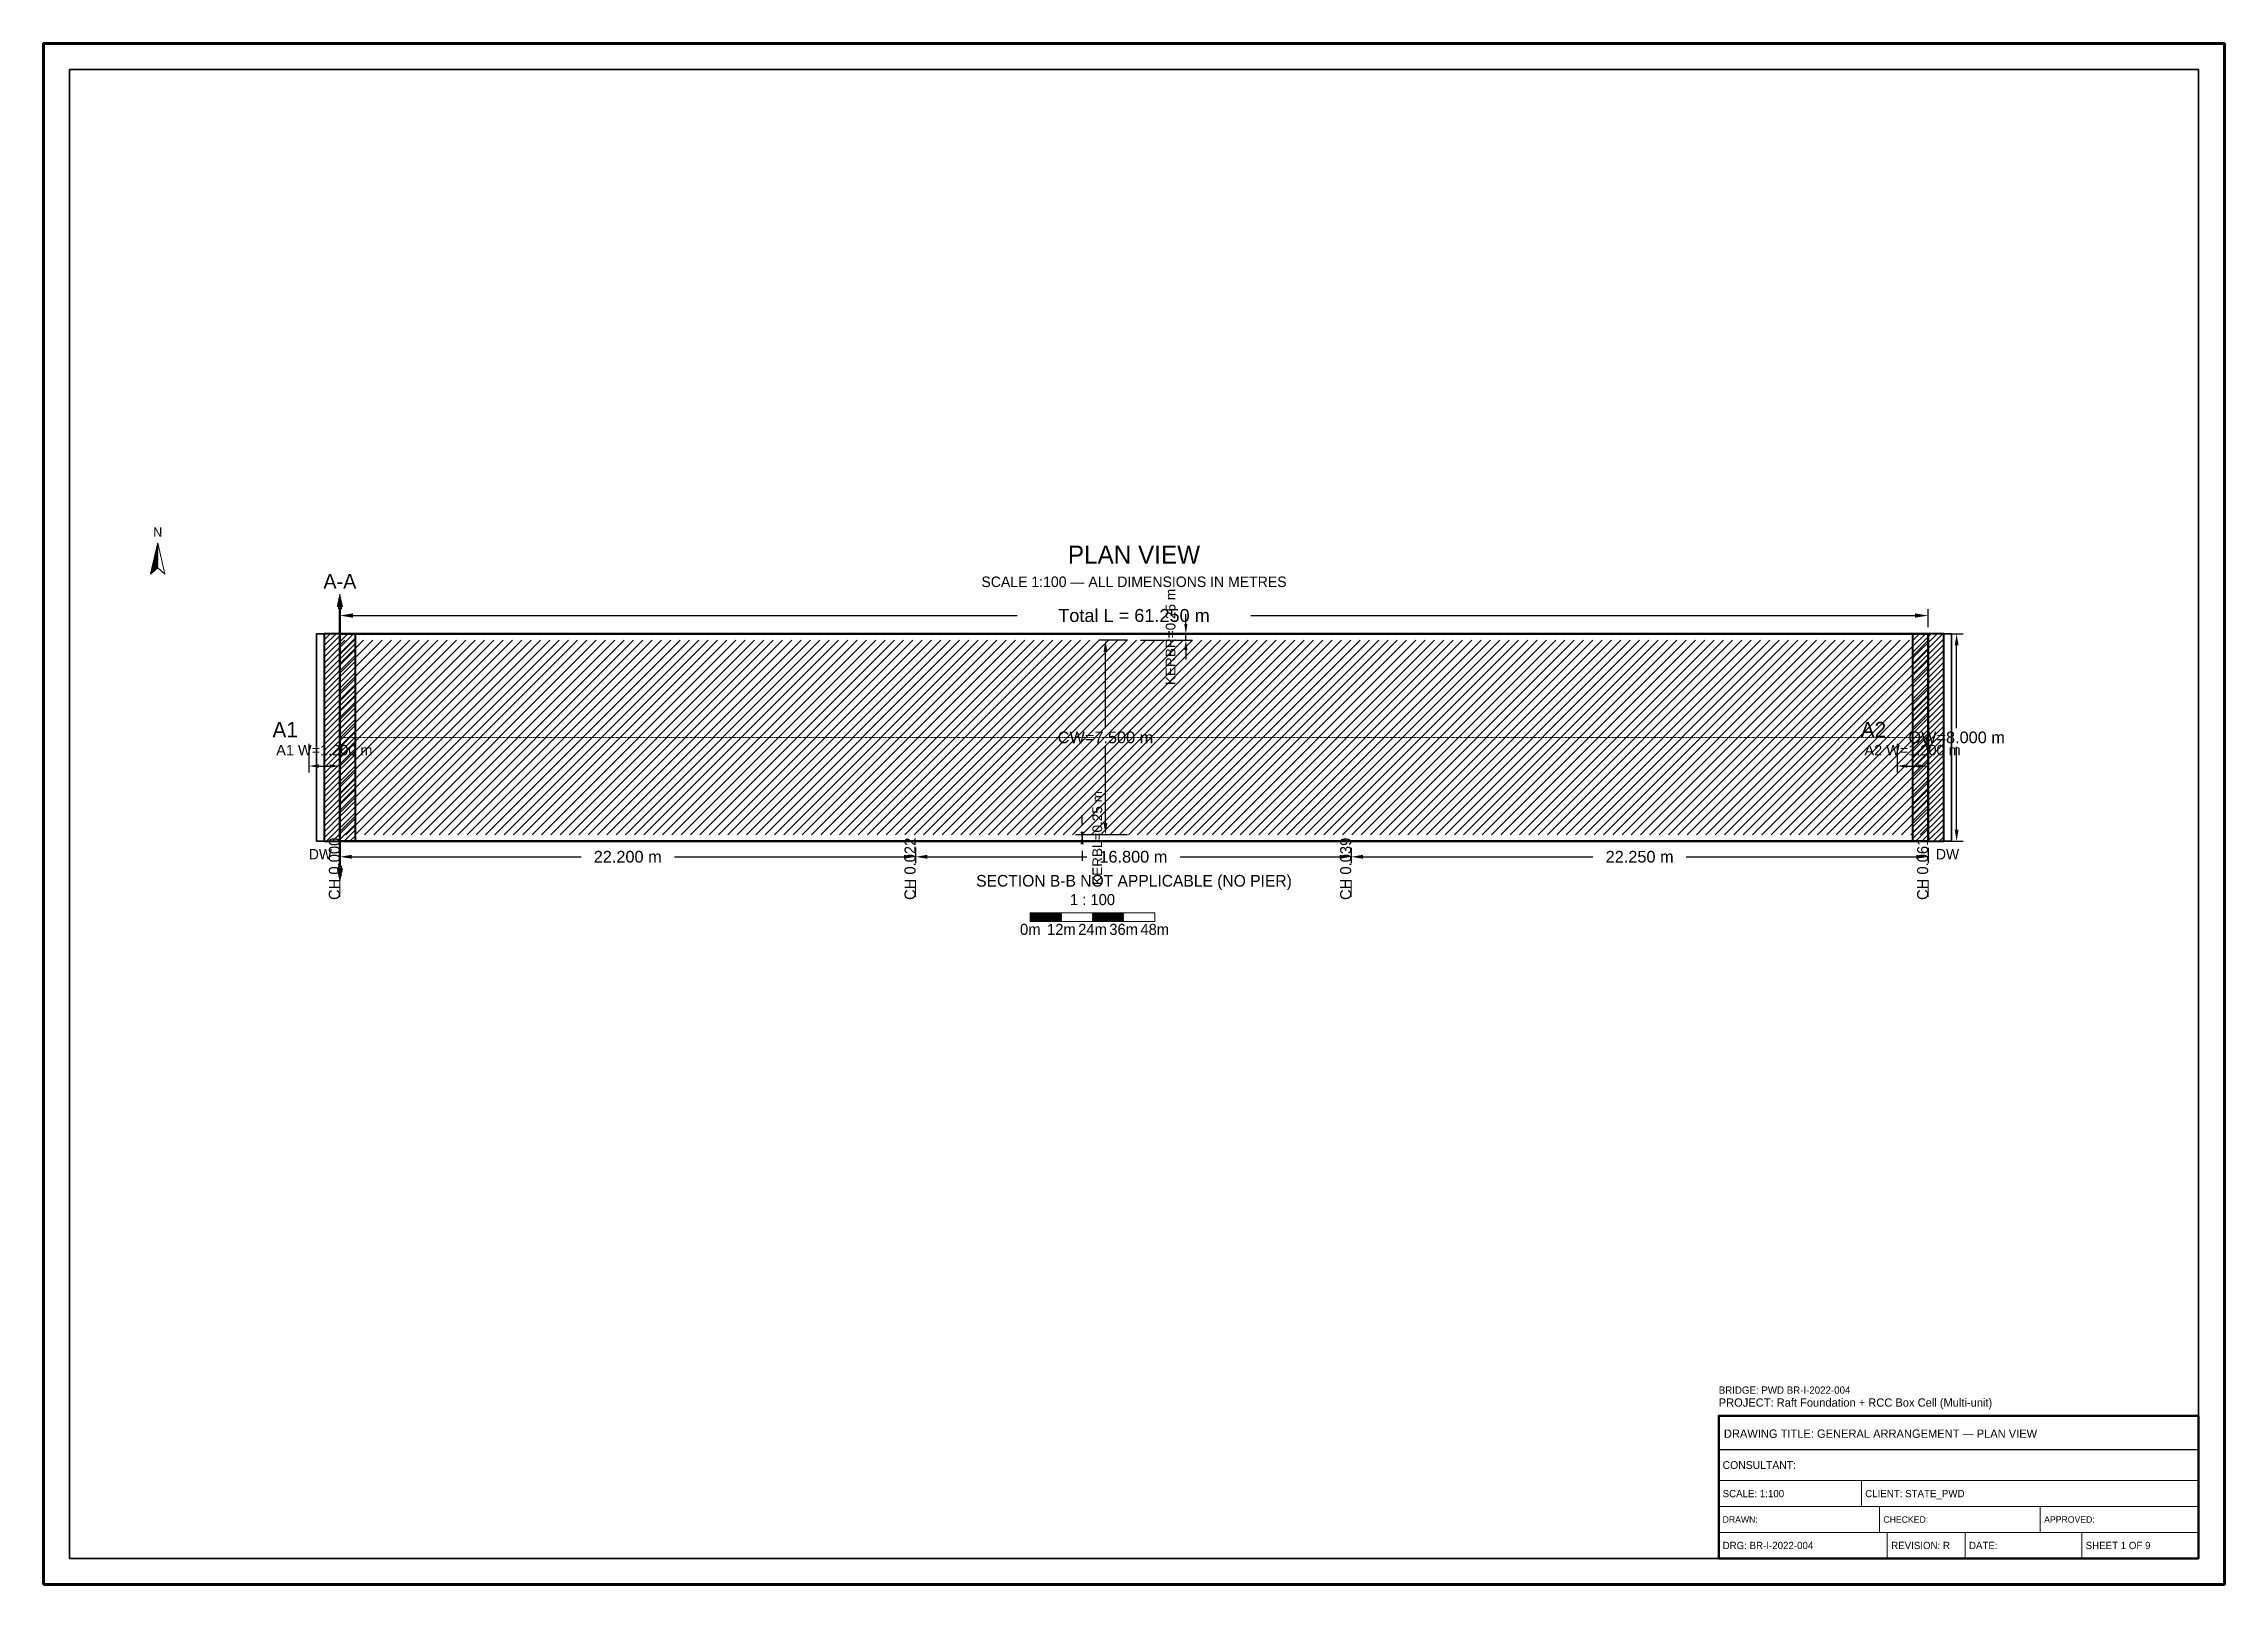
# Model space of a CAD drawing. Header units: metres. Extents: x 0 to 841, y 0 to 594.
import ezdxf
from ezdxf.enums import TextEntityAlignment as Align

# ---------------------------------------------------------------- set-up
doc = ezdxf.new("R2010")
doc.units = ezdxf.units.M
doc.linetypes.add('CENTER', pattern=[1.5, 0.75, -0.25, 0.25, -0.25])
doc.linetypes.add('DASHED', pattern=[0.5, 0.375, -0.125])
for name, color, linetype, lineweight in [('BORDER-INNER', 7, 'Continuous', 35), ('BORDER-OUTER', 7, 'Continuous', 70), ('CIVIL-CHAINAGE', 7, 'Continuous', 18), ('DIM-CHAINAGE', 3, 'Continuous', 18), ('DIM-LINEAR', 3, 'Continuous', 18), ('STRUC-CENTRE', 6, 'CENTER', 18), ('STRUC-HATCHING', 8, 'Continuous', 18), ('STRUC-OUTLINE', 1, 'Continuous', 50), ('STRUC-SECTION', 2, 'Continuous', 35), ('SUB-ABUT', 3, 'Continuous', 35), ('SUB-DIRT-WALL', 3, 'Continuous', 35), ('SUPER-DECK', 2, 'Continuous', 50), ('SYM-NORTHARROW', 7, 'Continuous', 18), ('SYM-SCALE', 7, 'Continuous', 13), ('TEXT-GENERAL', 7, 'Continuous', 18), ('TEXT-HEADER', 7, 'Continuous', 25), ('TEXT-SPEC', 7, 'Continuous', 13), ('TEXT-TITLE', 7, 'Continuous', 25), ('TITLEBLK-BOX', 7, 'Continuous', 50), ('TITLEBLK-TEXT', 7, 'Continuous', 18)]:
    doc.layers.add(name, color=color, linetype=linetype, lineweight=lineweight)
doc.styles.add('BRIDGE_STD', font='Arial.ttf')
doc.dimstyles.new('pmb100', dxfattribs={"dimtxt": 2.5, "dimasz": 0.9375, "dimexe": 2.5, "dimexo": 2.5, "dimtad": 0, "dimtih": 1, "dimdec": 0, "dimtxsty": 'BRIDGE_STD', "dimcen": 2.5, "dimazin": 3, "dimtfac": 1, "dimtmove": 0, "dimatfit": 3})

msp = doc.modelspace()

# ---------------------------------------------------------------- hatches: boundary and pattern name
at = {"layer": 'STRUC-HATCHING'}
h = msp.add_hatch(dxfattribs=at)
h.set_pattern_fill('ANSI31', scale=0.8)
h.paths.add_polyline_path([(114.25, 289), (726.75, 289), (726.75, 364), (114.25, 364)])
at = {"layer": 'STRUC-SECTION'}
h = msp.add_hatch(dxfattribs=at)
h.set_pattern_fill('SOLID')
h.paths.add_polyline_path([(113.2, 376.95), (115.3, 376.95), (114.25, 381.75)])
h = msp.add_hatch(dxfattribs=at)
h.set_pattern_fill('SOLID')
h.paths.add_polyline_path([(113.2, 276.05), (115.3, 276.05), (114.25, 271.25)])
at = {"layer": 'SUB-ABUT'}
h = msp.add_hatch(dxfattribs=at)
h.set_pattern_fill('ANSI31', scale=0.5)
h.paths.add_polyline_path([(108.25, 286.5), (120.25, 286.5), (120.25, 366.5), (108.25, 366.5)])
h = msp.add_hatch(dxfattribs=at)
h.set_pattern_fill('ANSI31', scale=0.5)
h.paths.add_polyline_path([(720.75, 286.5), (732.75, 286.5), (732.75, 366.5), (720.75, 366.5)])
at = {"layer": 'SYM-NORTHARROW'}
h = msp.add_hatch(dxfattribs=at)
h.set_pattern_fill('SOLID')
h.paths.add_polyline_path([(44, 401.5), (41.2, 389.5), (44, 391.9)])
at = {"layer": 'SYM-SCALE'}
h = msp.add_hatch(dxfattribs=at)
h.set_pattern_fill('SOLID')
h.paths.add_polyline_path([(380.5, 255.5), (392.5, 255.5), (392.5, 258.9), (380.5, 258.9)])
h = msp.add_hatch(dxfattribs=at)
h.set_pattern_fill('SOLID')
h.paths.add_polyline_path([(404.5, 255.5), (416.5, 255.5), (416.5, 258.9), (404.5, 258.9)])

# ---------------------------------------------------------------- linework, layer by layer
at = {"layer": 'BORDER-INNER'}
msp.add_lwpolyline([(10, 10), (831, 10), (831, 584), (10, 584), (10, 10)], dxfattribs=at)
at = {"layer": 'BORDER-OUTER'}
msp.add_lwpolyline([(0, 0), (841, 0), (841, 594), (0, 594), (0, 0)], dxfattribs=at)
at = {"layer": 'CIVIL-CHAINAGE'}
for p, q in [((114.25, 271.5), (114.25, 265.12)), ((336.25, 271.5), (336.25, 265.12)), ((504.25, 271.5), (504.25, 265.12)), ((726.75, 271.5), (726.75, 265.12))]:
    msp.add_line(p, q, dxfattribs=at)
at = {"layer": 'STRUC-CENTRE'}
msp.add_line((114.25, 326.5), (726.75, 326.5), dxfattribs=at)
at = {"layer": 'STRUC-OUTLINE', "lineweight": 50}
msp.add_lwpolyline([(114.25, 286.5), (114.25, 366.5), (726.75, 366.5), (726.75, 286.5), (114.25, 286.5)], dxfattribs=at)
at = {"layer": 'STRUC-SECTION', "color": 1, "linetype": 'DASHED', "lineweight": 50}
msp.add_line((114.25, 376.5), (114.25, 276.5), dxfattribs=at)
at = {"layer": 'STRUC-SECTION', "color": 1}
for points in [[(113.8, 376.05), (114.7, 376.05), (114.7, 376.95), (113.8, 376.95), (113.8, 376.05)], [(113.8, 276.05), (114.7, 276.05), (114.7, 276.95), (113.8, 276.95), (113.8, 276.05)]]:
    msp.add_lwpolyline(points, dxfattribs=at)
at = {"layer": 'SUB-ABUT', "lineweight": 40}
for points in [[(108.25, 286.5), (120.25, 286.5), (120.25, 366.5), (108.25, 366.5), (108.25, 286.5)], [(720.75, 286.5), (732.75, 286.5), (732.75, 366.5), (720.75, 366.5), (720.75, 286.5)]]:
    msp.add_lwpolyline(points, dxfattribs=at)
at = {"layer": 'SUB-DIRT-WALL', "lineweight": 35}
for points in [[(105.25, 286.5), (108.25, 286.5), (108.25, 366.5), (105.25, 366.5), (105.25, 286.5)], [(732.75, 286.5), (735.75, 286.5), (735.75, 366.5), (732.75, 366.5), (732.75, 286.5)]]:
    msp.add_lwpolyline(points, dxfattribs=at)
at = {"layer": 'SUPER-DECK', "lineweight": 30}
msp.add_lwpolyline([(114.25, 286.5), (114.25, 366.5), (726.75, 366.5), (726.75, 286.5), (114.25, 286.5)], dxfattribs=at)
at = {"layer": 'SYM-NORTHARROW'}
msp.add_lwpolyline([(44, 401.5), (41.2, 389.5), (44, 391.9), (46.8, 389.5), (44, 401.5)], dxfattribs=at)
at = {"layer": 'SYM-SCALE'}
msp.add_lwpolyline([(380.5, 255.5), (428.5, 255.5), (428.5, 258.9), (380.5, 258.9), (380.5, 255.5)], dxfattribs=at)
at = {"layer": 'TITLEBLK-BOX', "lineweight": 50}
msp.add_lwpolyline([(646, 10), (831, 10), (831, 65), (646, 65), (646, 10)], dxfattribs=at)
at = {"layer": 'TITLEBLK-BOX', "lineweight": 30}
msp.add_lwpolyline([(646, 52), (831, 52), (831, 65), (646, 65), (646, 52)], dxfattribs=at)
at = {"layer": 'TITLEBLK-BOX', "lineweight": 18}
for points in [[(646, 40), (831, 40), (831, 52), (646, 52), (646, 40)], [(646, 30), (701, 30), (701, 40), (646, 40), (646, 30)], [(701, 30), (831, 30), (831, 40), (701, 40), (701, 30)], [(646, 20), (708, 20), (708, 30), (646, 30), (646, 20)], [(708, 20), (770, 20), (770, 30), (708, 30), (708, 20)], [(770, 20), (831, 20), (831, 30), (770, 30), (770, 20)], [(646, 10), (711, 10), (711, 20), (646, 20), (646, 10)], [(711, 10), (741, 10), (741, 20), (711, 20), (711, 10)], [(741, 10), (786, 10), (786, 20), (741, 20), (741, 10)], [(786, 10), (831, 10), (831, 20), (786, 20), (786, 10)]]:
    msp.add_lwpolyline(points, dxfattribs=at)

# ---------------------------------------------------------------- texts
at = {"layer": 'DIM-CHAINAGE'}
for s, p in [('CH 0.000', (114.25, 263.85)), ('CH 0.022', (336.25, 263.85)), ('CH 0.039', (504.25, 263.85)), ('CH 0.061', (726.75, 263.85))]:
    msp.add_text(s, height=4.25, rotation=90, dxfattribs=at).set_placement(p)
at = {"layer": 'SYM-NORTHARROW'}
msp.add_text('N', height=3.6, dxfattribs=at).set_placement((44, 403.9), align=Align.CENTER)
at = {"layer": 'TEXT-GENERAL'}
for s, p in [('A1', (88.25, 326.5)), ('A2', (700.75, 326.5))]:
    msp.add_text(s, height=6, dxfattribs=at).set_placement(p)
for s, p in [('1 : 100', (404.5, 261.88)), ('0m', (380.5, 250.4)), ('12m', (392.5, 250.4)), ('24m', (404.5, 250.4)), ('36m', (416.5, 250.4)), ('48m', (428.5, 250.4))]:
    msp.add_text(s, height=4.25, dxfattribs=at).set_placement(p, align=Align.CENTER)
at = {"layer": 'TEXT-HEADER'}
msp.add_text('PLAN VIEW', height=7, dxfattribs=at).set_placement((420.5, 393.5), align=Align.CENTER)
at = {"layer": 'TEXT-HEADER', "color": 1}
msp.add_text('A-A', height=5.7, dxfattribs=at).set_placement((114.25, 383.85), align=Align.CENTER)
at = {"layer": 'TEXT-SPEC', "color": 8}
for s, height, p in [('SCALE 1:100 — ALL DIMENSIONS IN METRES', 4.05, (420.5, 384.5)), ('SECTION B-B NOT APPLICABLE (NO PIER)', 4.5, (420.5, 269))]:
    msp.add_text(s, height=height, dxfattribs=at).set_placement(p, align=Align.CENTER)
at = {"layer": 'TEXT-SPEC'}
for p in [(106.75, 279.5), (734.25, 279.5)]:
    msp.add_text('DW', height=4, dxfattribs=at).set_placement(p, align=Align.CENTER)
at = {"layer": 'TEXT-TITLE'}
for s, p in [('PROJECT: Raft Foundation + RCC Box Cell (Multi-unit)', (646, 68.5)), ('DRAWING TITLE: GENERAL ARRANGEMENT — PLAN VIEW', (648, 56.5))]:
    msp.add_text(s, height=3.2, dxfattribs=at).set_placement(p)
at = {"layer": 'TITLEBLK-TEXT'}
for s, height, p in [('BRIDGE: PWD BR-I-2022-004', 2.8, (646, 73.5)), ('CONSULTANT: ', 3, (647.5, 44.5)), ('SCALE: 1:100', 2.8, (647.5, 33.6)), ('CLIENT: STATE_PWD', 2.8, (702.5, 33.6)), ('DRAWN: ', 2.5, (647.5, 23.75)), ('CHECKED: ', 2.5, (709.5, 23.75)), ('APPROVED: ', 2.5, (771.5, 23.75)), ('DRG: BR-I-2022-004', 2.8, (647.5, 13.6)), ('REVISION: R', 2.8, (712.5, 13.6)), ('DATE: ', 2.8, (742.5, 13.6)), ('SHEET 1 OF 9', 2.8, (787.5, 13.6))]:
    msp.add_text(s, height=height, dxfattribs=at).set_placement(p)

# ---------------------------------------------------------------- dimensions: what is measured, and where the dimension line sits
at = {"layer": 'DIM-LINEAR'}
for base, p1, p2, text, override in [((114.25, 373.5), (114.25, 366.5), (726.75, 366.5), 'Total L = 61.250 m', {"dimtxt": 5, "dimasz": 5, "dimgap": 2, "dimclrt": 3}), ((102.25, 315.5), (102.25, 326.5), (114.25, 326.5), 'A1 W=1.200 m', {"dimtxt": 4, "dimasz": 4, "dimgap": 1.6, "dimclrt": 3}), ((714.75, 315.5), (714.75, 326.5), (726.75, 326.5), 'A2 W=1.200 m', {"dimtxt": 4, "dimasz": 4, "dimgap": 1.6, "dimclrt": 3}), ((114.25, 280.5), (114.25, 286.5), (336.25, 286.5), '22.200 m', {"dimtxt": 4.5, "dimasz": 4.5, "dimgap": 1.8, "dimclrt": 3}), ((336.25, 280.5), (336.25, 286.5), (504.25, 286.5), '16.800 m', {"dimtxt": 4.5, "dimasz": 4.5, "dimgap": 1.8, "dimclrt": 3}), ((504.25, 280.5), (504.25, 286.5), (726.75, 286.5), '22.250 m', {"dimtxt": 4.5, "dimasz": 4.5, "dimgap": 1.8, "dimclrt": 3})]:
    msp.add_linear_dim(base=base, p1=p1, p2=p2, text=text, dimstyle='pmb100', override=override, dxfattribs=at).render()
for base, p1, p2, text, override in [((440.5, 364), (420.5, 364), (420.5, 366.5), 'KERBR=0.25 m', {"dimtxt": 3.75, "dimasz": 3.75, "dimgap": 1.5, "dimclrt": 3}), ((409.5, 289), (420.5, 289), (420.5, 364), 'CW=7.500 m', {"dimtxt": 4.5, "dimasz": 4.5, "dimgap": 1.8, "dimclrt": 3}), ((737.75, 286.5), (726.75, 286.5), (726.75, 366.5), 'OW=8.000 m', {"dimtxt": 4.5, "dimasz": 4.5, "dimgap": 1.8, "dimclrt": 3}), ((400.5, 289), (420.5, 289), (420.5, 286.5), 'KERBL=0.25 m', {"dimtxt": 3.75, "dimasz": 3.75, "dimgap": 1.5, "dimclrt": 3})]:
    msp.add_linear_dim(base=base, p1=p1, p2=p2, angle=90, text=text, dimstyle='pmb100', override=override, dxfattribs=at).render()

doc.saveas('drawing.dxf')
